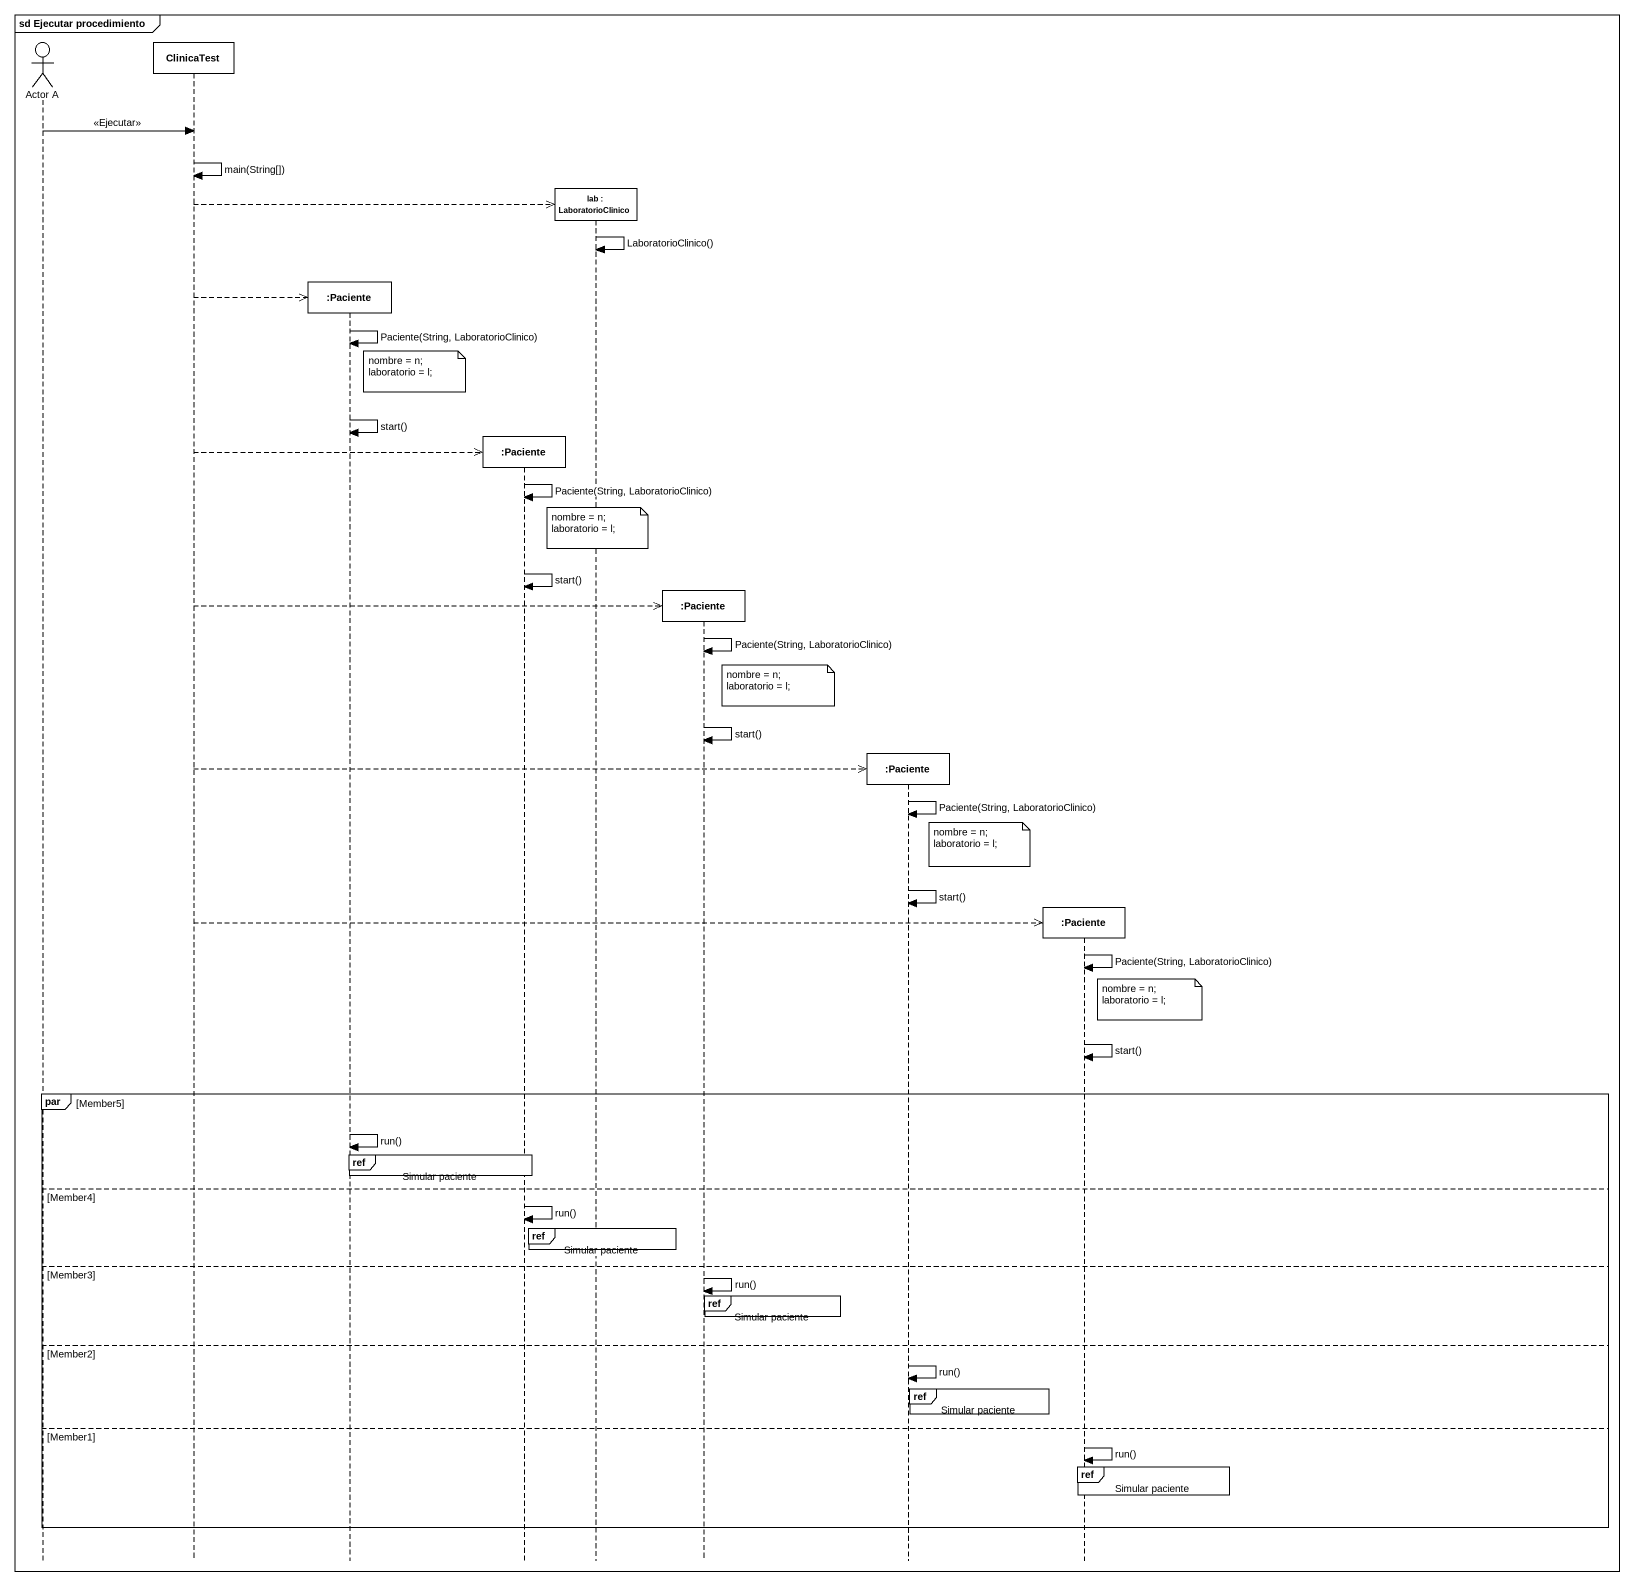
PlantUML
@startuml
mainframe sd Ejecutar procedimiento
hide footbox
actor "Actor A" as Actor_A
participant ClinicaTest
participant ":Paciente" as Paciente
participant ":Paciente" as Paciente_2
participant "lab : LaboratorioClinico" as lab
participant ":Paciente" as Paciente_3
participant ":Paciente" as Paciente_4
participant ":Paciente" as Paciente_5

Actor_A -> ClinicaTest : <<Ejecutar>>
ClinicaTest -> ClinicaTest : main(String[])
ClinicaTest -->> lab **
lab -> lab : LaboratorioClinico()
ClinicaTest -->> Paciente **
Paciente -> Paciente : Paciente(String, LaboratorioClinico)
note right of Paciente
  nombre = n;
  laboratorio = l;
end note
Paciente -> Paciente : start()
ClinicaTest -->> Paciente_2 **
Paciente_2 -> Paciente_2 : Paciente(String, LaboratorioClinico)
note over lab
  nombre = n;
  laboratorio = l;
end note
Paciente_2 -> Paciente_2 : start()
ClinicaTest -->> Paciente_3 **
Paciente_3 -> Paciente_3 : Paciente(String, LaboratorioClinico)
note right of Paciente_3
  nombre = n;
  laboratorio = l;
end note
Paciente_3 -> Paciente_3 : start()
ClinicaTest -->> Paciente_4 **
Paciente_4 -> Paciente_4 : Paciente(String, LaboratorioClinico)
note right of Paciente_4
  nombre = n;
  laboratorio = l;
end note
Paciente_4 -> Paciente_4 : start()
ClinicaTest -->> Paciente_5 **
Paciente_5 -> Paciente_5 : Paciente(String, LaboratorioClinico)
note right of Paciente_5
  nombre = n;
  laboratorio = l;
end note
Paciente_5 -> Paciente_5 : start()
par Member5
  Paciente -> Paciente : run()
  ref over Paciente, Paciente_2 : Simular paciente
else Member4
  Paciente_2 -> Paciente_2 : run()
  ref over lab : Simular paciente
else Member3
  Paciente_3 -> Paciente_3 : run()
  ref over Paciente_3 : Simular paciente
else Member2
  Paciente_4 -> Paciente_4 : run()
  ref over Paciente_4 : Simular paciente
else Member1
  Paciente_5 -> Paciente_5 : run()
  ref over Paciente_5 : Simular paciente
end
@enduml
